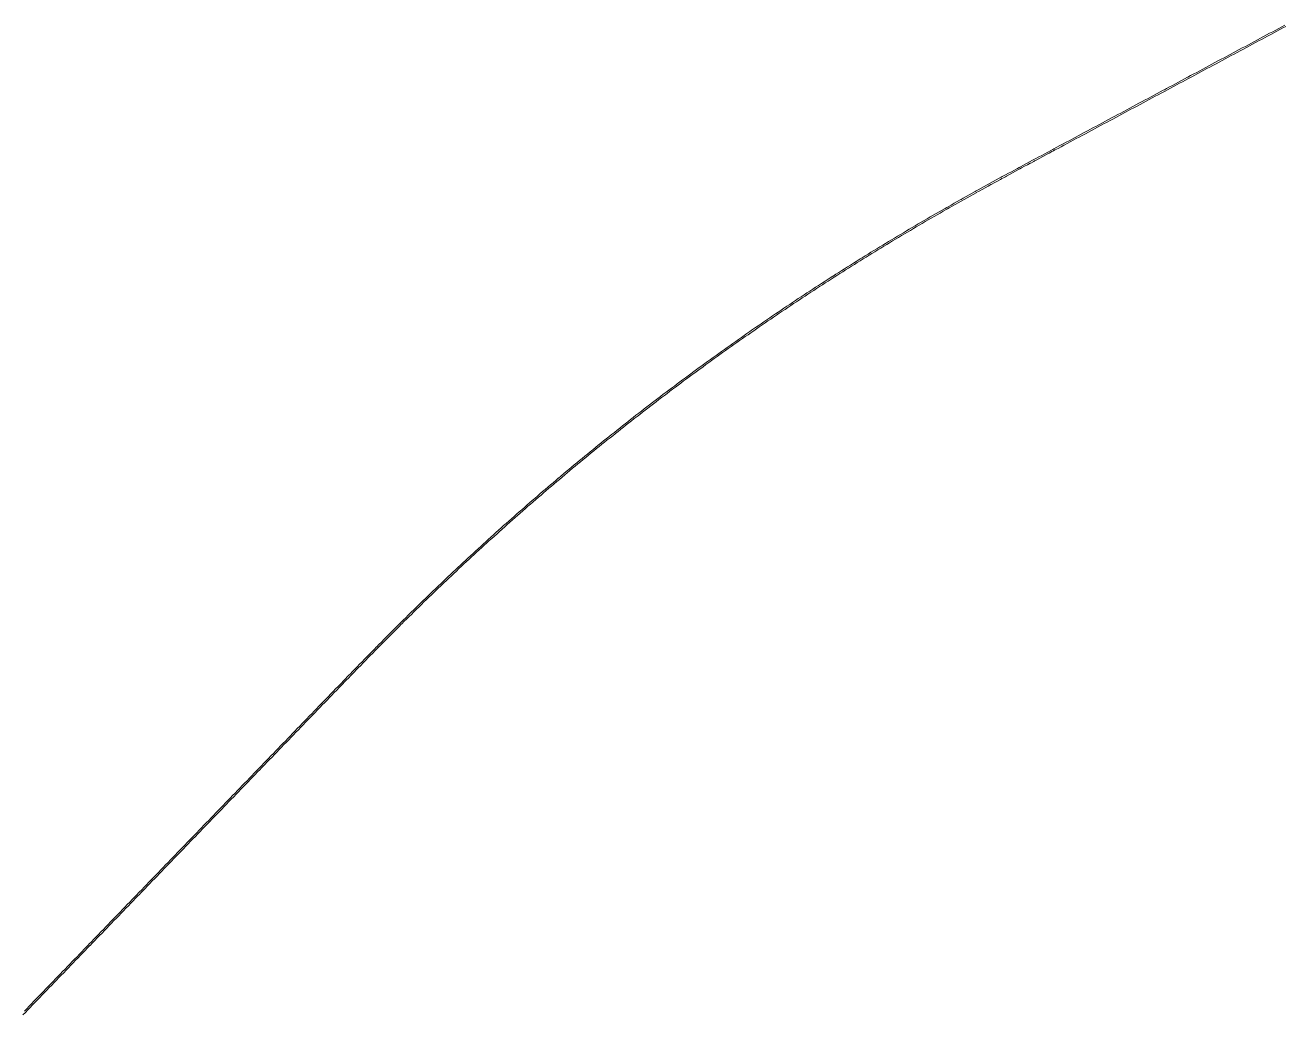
# Model space of a CAD drawing. Header units: metres. Extents: x 142705 to 201127, y 6511363 to 6533832.
# Drawn here: x 190173 to 193824, y 6525762 to 6528634 of the extents above; entities that cross this region are included whole.
import ezdxf

# ---------------------------------------------------------------- set-up
doc = ezdxf.new("R2010")
doc.units = ezdxf.units.M
doc.header["$MEASUREMENT"] = 0

msp = doc.modelspace()

# ---------------------------------------------------------------- linework, layer by layer
at = {"color": 7, "linetype": 'Continuous', "lineweight": 0}
for points in [[(193830.2, 6528630.8, 16.9), (193821.4, 6528626, 16.8), (193812.6, 6528621.3, 16.7), (193803.8, 6528616.6, 16.6), (193795, 6528611.9, 16.5), (193786.2, 6528607.2, 16.4), (193777.3, 6528602.4, 16.3), (193768.5, 6528597.7, 16.3), (193759.7, 6528593, 16.2), (193750.9, 6528588.3, 16.1), (193742.1, 6528583.6, 16), (193733.3, 6528578.8, 16), (193724.4, 6528574.1, 15.9), (193715.6, 6528569.4, 15.8), (193706.8, 6528564.7, 15.8), (193698, 6528559.9, 15.7), (193689.2, 6528555.2, 15.7), (193680.4, 6528550.5, 15.6), (193671.6, 6528545.8, 15.6), (193662.7, 6528541.1, 15.5), (193653.9, 6528536.3, 15.5), (193645.1, 6528531.6, 15.5), (193636.3, 6528526.9, 15.4), (193627.5, 6528522.2, 15.4), (193618.7, 6528517.5, 15.4), (193609.8, 6528512.7, 15.3), (193601, 6528508, 15.3), (193592.2, 6528503.3, 15.3), (193583.4, 6528498.6, 15.3), (193574.6, 6528493.9, 15.3), (193565.8, 6528489.1, 15.3), (193557, 6528484.4, 15.3), (193548.1, 6528479.7, 15.3), (193548.1, 6528479.7, 15.3), (193539.3, 6528475, 15.3), (193530.5, 6528470.2, 15.3), (193521.7, 6528465.5, 15.3), (193512.9, 6528460.8, 15.3), (193504.1, 6528456.1, 15.3), (193495.2, 6528451.4, 15.3), (193486.4, 6528446.6, 15.3), (193479.8, 6528443.1, 15.4), (193477.6, 6528441.9, 15.4), (193468.8, 6528437.2, 15.4), (193460, 6528432.5, 15.4), (193451.2, 6528427.8, 15.4), (193442.4, 6528423, 15.5), (193433.5, 6528418.3, 15.5), (193424.7, 6528413.6, 15.5), (193415.9, 6528408.9, 15.5), (193407.1, 6528404.2, 15.6), (193398.3, 6528399.4, 15.6), (193389.5, 6528394.7, 15.6), (193380.6, 6528390, 15.6), (193371.8, 6528385.3, 15.7), (193363, 6528380.5, 15.7), (193354.2, 6528375.8, 15.7), (193345.4, 6528371.1, 15.7), (193336.6, 6528366.4, 15.8), (193327.8, 6528361.7, 15.8), (193318.9, 6528356.9, 15.8), (193310.1, 6528352.2, 15.8), (193301.3, 6528347.5, 15.9), (193292.5, 6528342.8, 15.9), (193283.7, 6528338.1, 15.9), (193274.9, 6528333.3, 15.9), (193266, 6528328.6, 16), (193257.2, 6528323.9, 16), (193248.4, 6528319.2, 16), (193239.6, 6528314.5, 16), (193230.8, 6528309.7, 16.1), (193222, 6528305, 16.1), (193213.2, 6528300.3, 16.1), (193204.3, 6528295.6, 16.1), (193195.5, 6528290.9, 16.2), (193186.7, 6528286.1, 16.2), (193186, 6528285.8, 16.2), (193177.9, 6528281.4, 16.2), (193169.1, 6528276.7, 16.2), (193160.3, 6528272, 16.3), (193156.4, 6528269.9, 16.3), (193151.4, 6528267.2, 16.3), (193143.6, 6528263, 16.3), (193142.6, 6528262.5, 16.3), (193133.8, 6528257.8, 16.3), (193125, 6528253.1, 16.3), (193116.2, 6528248.3, 16.4), (193107.4, 6528243.6, 16.4), (193101.2, 6528240.3, 16.4), (193098.6, 6528238.9, 16.4), (193089.8, 6528234.1, 16.4), (193088.1, 6528233.3, 16.4), (193081, 6528229.4, 16.4), (193072.2, 6528224.6, 16.4), (193063.4, 6528219.9, 16.4), (193058.8, 6528217.5, 16.4), (193054.6, 6528215.1, 16.3), (193045.8, 6528210.4, 16.3), (193037, 6528205.6, 16.3), (193028.2, 6528200.9, 16.3), (193019.4, 6528196.1, 16.3), (193016.5, 6528194.5, 16.3), (193010.6, 6528191.3, 16.2), (193006.3, 6528189, 16.2), (193001.8, 6528186.5, 16.2), (192993.1, 6528181.7, 16.2), (192984.3, 6528176.9, 16.2), (192975.5, 6528172.1, 16.1), (192974.3, 6528171.5, 16.1), (192966.7, 6528167.3, 16.1), (192958, 6528162.5, 16.1), (192949.2, 6528157.7, 16), (192940.5, 6528152.8, 16), (192932.1, 6528148.2, 16), (192931.7, 6528148, 16), (192923, 6528143.1, 15.9), (192914.2, 6528138.3, 15.9), (192905.5, 6528133.4, 15.9), (192896.8, 6528128.5, 15.9), (192890.1, 6528124.8, 15.8), (192888.1, 6528123.6, 15.8), (192879.3, 6528118.7, 15.8), (192870.6, 6528113.8, 15.8), (192861.9, 6528108.9, 15.7), (192853.2, 6528104, 15.7), (192848.2, 6528101.1, 15.7), (192844.5, 6528099, 15.7), (192835.8, 6528094.1, 15.6), (192827.2, 6528089.1, 15.6), (192818.5, 6528084.1, 15.6), (192809.8, 6528079.1, 15.6), (192801.2, 6528074.1, 15.5), (192792.5, 6528069.1, 15.5), (192783.9, 6528064.1, 15.5), (192775.2, 6528059.1, 15.4), (192766.6, 6528054, 15.4), (192758, 6528048.9, 15.4), (192749.4, 6528043.9, 15.3), (192740.7, 6528038.8, 15.3), (192732.1, 6528033.7, 15.3), (192723.5, 6528028.6, 15.3), (192715, 6528023.5, 15.2), (192706.4, 6528018.3, 15.2), (192697.8, 6528013.2, 15.2), (192689.2, 6528008, 15.1), (192680.7, 6528002.9, 15.1), (192672.1, 6527997.7, 15.1), (192663.5, 6527992.5, 15), (192655, 6527987.3, 15), (192646.5, 6527982.1, 15), (192637.9, 6527976.9, 15), (192629.4, 6527971.7, 14.9), (192620.9, 6527966.4, 14.9), (192612.4, 6527961.2, 14.9), (192603.9, 6527955.9, 14.8), (192598, 6527952.2, 14.8), (192595.4, 6527950.6, 14.8), (192586.9, 6527945.3, 14.8), (192578.4, 6527940, 14.8), (192570, 6527934.7, 14.7), (192561.5, 6527929.4, 14.7), (192553, 6527924.1, 14.7), (192544.6, 6527918.7, 14.7), (192536.1, 6527913.4, 14.7), (192527.7, 6527908, 14.7), (192519.3, 6527902.6, 14.7), (192519.3, 6527902.6, 14.7), (192510.8, 6527897.2, 14.7), (192502.4, 6527891.8, 14.7), (192494, 6527886.4, 14.7), (192485.6, 6527881, 14.7), (192477.2, 6527875.6, 14.7), (192468.8, 6527870.1, 14.7), (192460.5, 6527864.7, 14.8), (192452.1, 6527859.2, 14.8), (192443.7, 6527853.7, 14.8), (192435.4, 6527848.2, 14.8), (192427, 6527842.7, 14.9), (192418.7, 6527837.2, 14.9), (192410.3, 6527831.7, 14.9), (192402, 6527826.1, 15), (192393.7, 6527820.6, 15), (192385.4, 6527815, 15.1), (192377.1, 6527809.5, 15.1), (192368.8, 6527803.9, 15.2), (192360.5, 6527798.3, 15.3), (192352.2, 6527792.7, 15.3), (192343.9, 6527787.1, 15.4), (192335.6, 6527781.5, 15.5), (192327.4, 6527775.8, 15.5), (192319.1, 6527770.2, 15.6), (192310.9, 6527764.5, 15.7), (192302.6, 6527758.9, 15.8), (192294.4, 6527753.2, 15.9), (192286.2, 6527747.5, 15.9), (192278, 6527741.8, 16), (192269.8, 6527736.1, 16.1), (192261.6, 6527730.4, 16.2), (192253.4, 6527724.6, 16.3), (192245.2, 6527718.9, 16.4), (192237, 6527713.1, 16.5), (192228.8, 6527707.4, 16.7), (192220.7, 6527701.6, 16.8), (192212.5, 6527695.8, 16.9), (192204.4, 6527690, 17), (192196.2, 6527684.2, 17.1), (192188.1, 6527678.4, 17.3), (192180, 6527672.5, 17.4), (192171.9, 6527666.7, 17.5), (192163.8, 6527660.8, 17.7), (192155.7, 6527655, 17.8), (192147.6, 6527649.1, 17.9), (192139.5, 6527643.2, 18.1), (192135.5, 6527640.3, 18.2), (192131.4, 6527637.3, 18.2), (192123.3, 6527631.4, 18.4), (192115.3, 6527625.5, 18.5), (192107.2, 6527619.6, 18.7), (192099.2, 6527613.6, 18.8), (192091.1, 6527607.7, 19), (192083.1, 6527601.7, 19.1), (192075.1, 6527595.8, 19.3), (192067.1, 6527589.8, 19.4), (192059.1, 6527583.8, 19.6), (192051.1, 6527577.8, 19.7), (192043.1, 6527571.8, 19.9), (192035.1, 6527565.7, 20), (192027.1, 6527559.7, 20.2), (192019.2, 6527553.7, 20.3), (192011.2, 6527547.6, 20.5), (192003.2, 6527541.5, 20.6), (191995.3, 6527535.5, 20.8), (191987.4, 6527529.4, 20.9), (191979.4, 6527523.3, 21.1), (191971.5, 6527517.2, 21.2), (191963.6, 6527511, 21.4), (191955.7, 6527504.9, 21.5), (191947.8, 6527498.8, 21.7), (191939.9, 6527492.6, 21.8), (191932.1, 6527486.5, 22), (191924.2, 6527480.3, 22.1), (191916.3, 6527474.1, 22.3), (191908.5, 6527467.9, 22.4), (191900.6, 6527461.7, 22.6), (191892.8, 6527455.5, 22.7), (191885, 6527449.3, 22.9), (191877.2, 6527443, 23), (191869.4, 6527436.8, 23.2), (191861.6, 6527430.5, 23.3), (191853.8, 6527424.3, 23.5), (191846, 6527418, 23.6), (191838.2, 6527411.7, 23.8), (191830.4, 6527405.4, 23.9), (191822.7, 6527399.1, 24.1), (191814.9, 6527392.8, 24.2), (191807.2, 6527386.4, 24.4), (191799.4, 6527380.1, 24.5), (191791.7, 6527373.8, 24.7), (191784, 6527367.4, 24.8), (191776.3, 6527361, 25), (191768.6, 6527354.6, 25.1), (191760.9, 6527348.3, 25.3), (191753.2, 6527341.9, 25.4), (191745.5, 6527335.4, 25.6), (191737.9, 6527329, 25.7), (191730.2, 6527322.6, 25.9), (191722.6, 6527316.2, 26), (191722.5, 6527316.1, 26), (191714.9, 6527309.7, 26.2), (191707.3, 6527303.2, 26.3), (191699.7, 6527296.8, 26.5), (191692.1, 6527290.3, 26.6), (191684.5, 6527283.8, 26.7), (191676.9, 6527277.3, 26.9), (191669.3, 6527270.8, 27), (191661.7, 6527264.3, 27.1), (191654.1, 6527257.7, 27.3), (191646.6, 6527251.2, 27.4), (191639, 6527244.6, 27.5), (191631.5, 6527238.1, 27.6), (191623.9, 6527231.5, 27.7), (191616.4, 6527224.9, 27.8), (191608.9, 6527218.3, 27.9), (191601.4, 6527211.7, 28), (191593.9, 6527205.1, 28.1), (191586.4, 6527198.5, 28.2), (191578.9, 6527191.8, 28.3), (191571.4, 6527185.2, 28.4), (191563.9, 6527178.5, 28.5), (191556.5, 6527171.9, 28.6), (191549, 6527165.2, 28.6), (191541.6, 6527158.5, 28.7), (191534.2, 6527151.8, 28.8), (191526.8, 6527145.1, 28.8), (191519.3, 6527138.4, 28.9), (191511.9, 6527131.7, 29), (191504.5, 6527125, 29), (191497.2, 6527118.2, 29.1), (191489.8, 6527111.5, 29.1), (191482.4, 6527104.7, 29.2), (191475.1, 6527097.9, 29.2), (191467.7, 6527091.2, 29.3), (191460.4, 6527084.4, 29.3), (191453, 6527077.6, 29.3), (191445.7, 6527070.8, 29.4), (191438.4, 6527063.9, 29.4), (191431.1, 6527057.1, 29.4), (191423.8, 6527050.3, 29.5), (191416.5, 6527043.4, 29.5), (191409.2, 6527036.6, 29.5), (191402, 6527029.7, 29.5), (191394.7, 6527022.8, 29.5), (191387.5, 6527015.9, 29.5), (191380.2, 6527009, 29.5), (191376.6, 6527005.5, 29.5), (191373, 6527002.1, 29.5), (191365.8, 6526995.2, 29.5), (191358.6, 6526988.3, 29.5), (191351.4, 6526981.3, 29.5), (191344.2, 6526974.4, 29.5), (191337, 6526967.4, 29.5), (191329.8, 6526960.5, 29.5), (191322.6, 6526953.5, 29.4), (191315.5, 6526946.5, 29.4), (191308.3, 6526939.5, 29.4), (191301.2, 6526932.5, 29.3), (191298.1, 6526929.5, 29.3), (191294.1, 6526925.5, 29.3), (191286.9, 6526918.5, 29.3), (191279.8, 6526911.4, 29.2), (191272.7, 6526904.4, 29.2), (191265.6, 6526897.3, 29.1), (191263.9, 6526895.6, 29.1), (191259, 6526890.7, 29.1), (191258.6, 6526890.3, 29.1), (191251.5, 6526883.2, 29), (191244.4, 6526876.2, 29), (191237.3, 6526869.1, 28.9), (191230.3, 6526862, 28.9), (191229.9, 6526861.6, 28.9), (191223.2, 6526854.9, 28.8), (191216.2, 6526847.8, 28.8), (191209.2, 6526840.7, 28.7), (191202.1, 6526833.6, 28.7), (191196, 6526827.4, 28.6), (191195.1, 6526826.4, 28.6), (191188.1, 6526819.3, 28.6), (191181.1, 6526812.2, 28.5), (191174.1, 6526805, 28.5), (191167.1, 6526797.9, 28.4), (191162.3, 6526793, 28.4), (191160.1, 6526790.8, 28.3), (191153.1, 6526783.6, 28.3), (191146.1, 6526776.4, 28.2), (191139.2, 6526769.3, 28.2), (191132.2, 6526762.1, 28.1), (191128.7, 6526758.6, 28.1), (191125.2, 6526755, 28.1), (191118.2, 6526747.8, 28), (191116.3, 6526745.8, 28), (191111.3, 6526740.6, 28), (191104.3, 6526733.4, 27.9), (191097.3, 6526726.3, 27.9), (191095.2, 6526724, 27.9), (191090.4, 6526719.1, 27.8), (191083.4, 6526711.9, 27.8), (191076.5, 6526704.7, 27.8), (191069.5, 6526697.5, 27.7), (191062.6, 6526690.3, 27.7), (191061.7, 6526689.5, 27.7), (191055.6, 6526683.1, 27.7), (191048.7, 6526675.9, 27.7), (191041.7, 6526668.7, 27.6), (191034.8, 6526661.6, 27.6), (191028.3, 6526654.8, 27.6), (191027.8, 6526654.4, 27.6), (191020.9, 6526647.2, 27.6), (191013.9, 6526640, 27.6), (191007, 6526632.8, 27.6), (191002.1, 6526627.7, 27.6), (191000, 6526625.6, 27.6), (190993.1, 6526618.4, 27.6), (190986.2, 6526611.2, 27.6), (190979.2, 6526604, 27.6), (190972.3, 6526596.8, 27.6), (190965.3, 6526589.6, 27.6), (190958.4, 6526582.4, 27.6), (190951.4, 6526575.2, 27.7), (190944.5, 6526568, 27.7), (190937.5, 6526560.8, 27.7), (190930.6, 6526553.7, 27.7), (190923.6, 6526546.5, 27.8), (190916.7, 6526539.3, 27.8), (190909.7, 6526532.1, 27.9), (190902.8, 6526524.9, 27.9), (190895.8, 6526517.7, 28), (190888.9, 6526510.5, 28), (190881.9, 6526503.3, 28.1), (190875, 6526496.1, 28.1), (190868.1, 6526488.9, 28.2), (190861.1, 6526481.7, 28.2), (190857.8, 6526478.3, 28.3), (190854.2, 6526474.5, 28.3), (190847.2, 6526467.3, 28.4), (190840.3, 6526460.1, 28.4), (190833.3, 6526453, 28.5), (190826.4, 6526445.8, 28.6), (190819.4, 6526438.6, 28.6), (190812.5, 6526431.4, 28.7), (190805.5, 6526424.2, 28.8), (190798.6, 6526417, 28.8), (190791.6, 6526409.8, 28.9), (190784.7, 6526402.6, 29), (190777.7, 6526395.4, 29), (190770.8, 6526388.2, 29.1), (190763.9, 6526381, 29.2), (190756.9, 6526373.8, 29.2), (190750, 6526366.6, 29.3), (190743, 6526359.4, 29.4), (190736.1, 6526352.2, 29.4), (190729.1, 6526345.1, 29.5), (190722.2, 6526337.9, 29.6), (190715.2, 6526330.7, 29.6), (190708.3, 6526323.5, 29.7), (190701.3, 6526316.3, 29.8), (190694.4, 6526309.1, 29.8), (190687.4, 6526301.9, 29.9), (190680.5, 6526294.7, 30), (190673.5, 6526287.5, 30.1), (190666.6, 6526280.3, 30.1), (190659.6, 6526273.1, 30.2), (190652.7, 6526265.9, 30.3), (190645.8, 6526258.7, 30.3), (190638.8, 6526251.5, 30.4), (190631.9, 6526244.4, 30.5), (190624.9, 6526237.2, 30.5), (190618, 6526230, 30.6), (190611, 6526222.8, 30.7), (190604.1, 6526215.6, 30.7), (190597.1, 6526208.4, 30.8), (190590.2, 6526201.2, 30.9), (190583.2, 6526194, 30.9), (190576.3, 6526186.8, 31), (190569.3, 6526179.6, 31.1), (190562.4, 6526172.4, 31.1), (190555.4, 6526165.2, 31.2), (190548.5, 6526158, 31.3), (190541.6, 6526150.8, 31.3), (190534.6, 6526143.6, 31.4), (190527.7, 6526136.5, 31.5), (190520.7, 6526129.3, 31.5), (190513.8, 6526122.1, 31.6), (190506.8, 6526114.9, 31.7), (190505, 6526113, 31.7), (190499.9, 6526107.7, 31.7), (190492.9, 6526100.5, 31.8), (190486, 6526093.3, 31.8), (190479, 6526086.1, 31.9), (190472.1, 6526078.9, 32), (190465.1, 6526071.7, 32), (190458.2, 6526064.5, 32.1), (190451.2, 6526057.3, 32.1), (190444.3, 6526050.1, 32.1), (190437.3, 6526042.9, 32.2), (190430.4, 6526035.8, 32.2), (190423.5, 6526028.6, 32.2), (190416.5, 6526021.4, 32.3), (190409.6, 6526014.2, 32.3), (190402.6, 6526007, 32.3), (190395.7, 6525999.8, 32.3), (190388.7, 6525992.6, 32.3), (190381.8, 6525985.4, 32.4), (190374.8, 6525978.2, 32.4), (190367.9, 6525971, 32.4), (190360.9, 6525963.8, 32.4), (190360.7, 6525963.6, 32.4), (190354, 6525956.6, 32.4), (190347, 6525949.4, 32.4), (190340.1, 6525942.2, 32.4), (190333.1, 6525935.1, 32.3), (190326.2, 6525927.9, 32.3), (190319.2, 6525920.7, 32.3), (190312.3, 6525913.5, 32.3), (190305.4, 6525906.3, 32.3), (190298.4, 6525899.1, 32.2), (190291.5, 6525891.9, 32.2), (190284.5, 6525884.7, 32.2), (190277.6, 6525877.5, 32.1), (190270.6, 6525870.3, 32.1), (190263.7, 6525863.1, 32.1), (190256.7, 6525855.9, 32), (190249.8, 6525848.7, 32), (190242.8, 6525841.5, 31.9), (190235.9, 6525834.3, 31.9), (190228.9, 6525827.2, 31.8), (190222, 6525820, 31.7), (190215, 6525812.8, 31.7), (190208.1, 6525805.6, 31.6), (190201.3, 6525798.6, 31.5), (190201.2, 6525798.4, 31.5), (190194.2, 6525791.2, 31.4), (190187.3, 6525784, 31.4), (190180.3, 6525776.8, 31.3), (190173.4, 6525769.6, 31.2), (190166.4, 6525762.4, 31.2)], [(193827.2, 6528634.2, 16.9), (193818.4, 6528629.5, 16.8), (193809.5, 6528624.8, 16.7), (193800.7, 6528620.1, 16.6), (193791.9, 6528615.3, 16.5), (193783.1, 6528610.6, 16.4), (193774.3, 6528605.9, 16.3), (193765.5, 6528601.2, 16.3), (193756.6, 6528596.5, 16.2), (193747.8, 6528591.7, 16.1), (193739, 6528587, 16), (193730.2, 6528582.3, 16), (193721.4, 6528577.6, 15.9), (193712.6, 6528572.8, 15.8), (193703.7, 6528568.1, 15.8), (193694.9, 6528563.4, 15.7), (193686.1, 6528558.7, 15.7), (193677.3, 6528554, 15.6), (193668.5, 6528549.2, 15.6), (193659.7, 6528544.5, 15.5), (193650.9, 6528539.8, 15.5), (193642, 6528535.1, 15.5), (193633.2, 6528530.4, 15.4), (193624.4, 6528525.6, 15.4), (193615.6, 6528520.9, 15.4), (193606.8, 6528516.2, 15.3), (193598, 6528511.5, 15.3), (193589.1, 6528506.8, 15.3), (193580.3, 6528502, 15.3), (193571.5, 6528497.3, 15.3), (193562.7, 6528492.6, 15.3), (193553.9, 6528487.9, 15.3), (193545.9, 6528483.6, 15.3), (193545.1, 6528483.2, 15.3), (193536.3, 6528478.4, 15.3), (193527.4, 6528473.7, 15.3), (193518.6, 6528469, 15.3), (193509.8, 6528464.3, 15.3), (193501, 6528459.5, 15.3), (193492.2, 6528454.8, 15.3), (193483.4, 6528450.1, 15.3), (193477.6, 6528447, 15.4), (193474.5, 6528445.4, 15.4), (193465.7, 6528440.7, 15.4), (193456.9, 6528435.9, 15.4), (193448.1, 6528431.2, 15.4), (193439.3, 6528426.5, 15.5), (193430.5, 6528421.8, 15.5), (193421.7, 6528417.1, 15.5), (193412.8, 6528412.3, 15.5), (193404, 6528407.6, 15.6), (193395.2, 6528402.9, 15.6), (193386.4, 6528398.2, 15.6), (193377.6, 6528393.5, 15.6), (193368.8, 6528388.7, 15.7), (193359.9, 6528384, 15.7), (193351.1, 6528379.3, 15.7), (193342.3, 6528374.6, 15.7), (193333.5, 6528369.8, 15.8), (193324.7, 6528365.1, 15.8), (193315.9, 6528360.4, 15.8), (193307.1, 6528355.7, 15.8), (193298.2, 6528351, 15.9), (193289.4, 6528346.2, 15.9), (193280.6, 6528341.5, 15.9), (193271.8, 6528336.8, 15.9), (193263, 6528332.1, 16), (193254.2, 6528327.4, 16), (193245.3, 6528322.6, 16), (193236.5, 6528317.9, 16), (193227.7, 6528313.2, 16.1), (193218.9, 6528308.5, 16.1), (193210.1, 6528303.8, 16.1), (193201.3, 6528299, 16.1), (193192.5, 6528294.3, 16.2), (193183.9, 6528289.7, 16.2), (193183.6, 6528289.6, 16.2), (193174.8, 6528284.9, 16.2), (193166, 6528280.1, 16.2), (193157.2, 6528275.4, 16.3), (193154.3, 6528273.9, 16.3), (193148.4, 6528270.7, 16.3), (193141.5, 6528267, 16.3), (193139.6, 6528266, 16.3), (193130.7, 6528261.3, 16.3), (193121.9, 6528256.5, 16.3), (193113.1, 6528251.8, 16.4), (193104.3, 6528247.1, 16.4), (193099.1, 6528244.2, 16.4), (193095.5, 6528242.3, 16.4), (193086.7, 6528237.6, 16.4), (193086, 6528237.2, 16.4), (193077.9, 6528232.9, 16.4), (193069.1, 6528228.1, 16.4), (193060.3, 6528223.4, 16.4), (193056.7, 6528221.4, 16.4), (193051.5, 6528218.6, 16.3), (193042.7, 6528213.8, 16.3), (193033.9, 6528209.1, 16.3), (193025.1, 6528204.3, 16.3), (193016.3, 6528199.5, 16.3), (193014.4, 6528198.5, 16.3), (193007.5, 6528194.8, 16.2), (193004.2, 6528193, 16.2), (192998.8, 6528190, 16.2), (192990, 6528185.2, 16.2), (192981.2, 6528180.4, 16.2), (192972.4, 6528175.6, 16.1), (192972.2, 6528175.4, 16.1), (192963.7, 6528170.8, 16.1), (192954.9, 6528166, 16.1), (192946.2, 6528161.1, 16), (192937.4, 6528156.3, 16), (192930, 6528152.2, 16), (192928.7, 6528151.4, 16), (192919.9, 6528146.6, 15.9), (192911.2, 6528141.7, 15.9), (192902.4, 6528136.9, 15.9), (192893.7, 6528132, 15.9), (192888, 6528128.8, 15.8), (192885, 6528127.1, 15.8), (192876.3, 6528122.2, 15.8), (192867.6, 6528117.3, 15.8), (192858.9, 6528112.3, 15.7), (192850.2, 6528107.4, 15.7), (192846.1, 6528105.1, 15.7), (192841.5, 6528102.5, 15.7), (192832.8, 6528097.5, 15.6), (192824.1, 6528092.5, 15.6), (192815.4, 6528087.6, 15.6), (192806.8, 6528082.6, 15.6), (192798.1, 6528077.6, 15.5), (192789.5, 6528072.5, 15.5), (192780.8, 6528067.5, 15.5), (192772.2, 6528062.5, 15.4), (192763.6, 6528057.4, 15.4), (192754.9, 6528052.4, 15.4), (192746.3, 6528047.3, 15.3), (192737.7, 6528042.2, 15.3), (192729.1, 6528037.1, 15.3), (192720.5, 6528032, 15.3), (192711.9, 6528026.9, 15.2), (192703.3, 6528021.8, 15.2), (192694.7, 6528016.6, 15.2), (192686.2, 6528011.5, 15.1), (192677.6, 6528006.3, 15.1), (192669.1, 6528001.1, 15.1), (192660.5, 6527995.9, 15), (192652, 6527990.7, 15), (192643.4, 6527985.5, 15), (192634.9, 6527980.3, 15), (192626.4, 6527975.1, 14.9), (192617.9, 6527969.8, 14.9), (192609.4, 6527964.6, 14.9), (192600.9, 6527959.3, 14.8), (192595.3, 6527955.9, 14.8), (192592.4, 6527954, 14.8), (192583.9, 6527948.7, 14.8), (192575.4, 6527943.4, 14.8), (192566.9, 6527938.1, 14.7), (192558.5, 6527932.8, 14.7), (192550, 6527927.5, 14.7), (192541.5, 6527922.1, 14.7), (192533.1, 6527916.8, 14.7), (192524.7, 6527911.4, 14.7), (192516.7, 6527906.3, 14.7), (192516.2, 6527906, 14.7), (192507.8, 6527900.6, 14.7), (192499.4, 6527895.2, 14.7), (192491, 6527889.8, 14.7), (192482.6, 6527884.4, 14.7), (192474.2, 6527879, 14.7), (192465.8, 6527873.5, 14.7), (192457.4, 6527868.1, 14.8), (192449.1, 6527862.6, 14.8), (192440.7, 6527857.1, 14.8), (192432.3, 6527851.6, 14.8), (192424, 6527846.1, 14.9), (192415.6, 6527840.6, 14.9), (192407.3, 6527835.1, 14.9), (192399, 6527829.5, 15), (192390.7, 6527824, 15), (192382.3, 6527818.4, 15.1), (192374, 6527812.9, 15.1), (192365.7, 6527807.3, 15.2), (192357.5, 6527801.7, 15.3), (192349.2, 6527796.1, 15.3), (192340.9, 6527790.5, 15.4), (192332.6, 6527784.9, 15.5), (192324.4, 6527779.2, 15.5), (192316.1, 6527773.6, 15.6), (192307.9, 6527767.9, 15.7), (192299.6, 6527762.2, 15.8), (192291.4, 6527756.6, 15.9), (192283.2, 6527750.9, 15.9), (192275, 6527745.2, 16), (192266.7, 6527739.5, 16.1), (192258.5, 6527733.7, 16.2), (192250.4, 6527728, 16.3), (192242.2, 6527722.3, 16.4), (192234, 6527716.5, 16.5), (192225.8, 6527710.7, 16.7), (192217.7, 6527705, 16.8), (192209.5, 6527699.2, 16.9), (192201.4, 6527693.4, 17), (192193.2, 6527687.6, 17.1), (192185.1, 6527681.7, 17.3), (192177, 6527675.9, 17.4), (192168.8, 6527670.1, 17.5), (192160.7, 6527664.2, 17.7), (192152.6, 6527658.4, 17.8), (192144.5, 6527652.5, 17.9), (192136.5, 6527646.6, 18.1), (192133.1, 6527644.2, 18.2), (192128.4, 6527640.7, 18.2), (192120.3, 6527634.8, 18.4), (192112.3, 6527628.9, 18.5), (192104.2, 6527622.9, 18.7), (192096.2, 6527617, 18.8), (192088.1, 6527611.1, 19), (192080.1, 6527605.1, 19.1), (192072.1, 6527599.1, 19.3), (192064.1, 6527593.1, 19.4), (192056.1, 6527587.1, 19.6), (192048.1, 6527581.1, 19.7), (192040.1, 6527575.1, 19.9), (192032.1, 6527569.1, 20), (192024.1, 6527563.1, 20.2), (192016.1, 6527557, 20.3), (192008.2, 6527551, 20.5), (192000.2, 6527544.9, 20.6), (191992.3, 6527538.8, 20.8), (191984.4, 6527532.7, 20.9), (191976.4, 6527526.6, 21.1), (191968.5, 6527520.5, 21.2), (191960.6, 6527514.4, 21.4), (191952.7, 6527508.3, 21.5), (191944.8, 6527502.1, 21.7), (191936.9, 6527496, 21.8), (191929.1, 6527489.8, 22), (191921.2, 6527483.6, 22.1), (191913.3, 6527477.5, 22.3), (191905.5, 6527471.3, 22.4), (191897.6, 6527465.1, 22.6), (191889.8, 6527458.8, 22.7), (191882, 6527452.6, 22.9), (191874.2, 6527446.4, 23), (191866.4, 6527440.1, 23.2), (191858.6, 6527433.9, 23.3), (191850.8, 6527427.6, 23.5), (191843, 6527421.3, 23.6), (191835.2, 6527415.1, 23.8), (191827.4, 6527408.8, 23.9), (191819.7, 6527402.4, 24.1), (191811.9, 6527396.1, 24.2), (191804.2, 6527389.8, 24.4), (191796.4, 6527383.5, 24.5), (191788.7, 6527377.1, 24.7), (191781, 6527370.8, 24.8), (191773.3, 6527364.4, 25), (191765.6, 6527358, 25.1), (191757.9, 6527351.6, 25.3), (191750.2, 6527345.2, 25.4), (191742.5, 6527338.8, 25.6), (191734.9, 6527332.4, 25.7), (191727.2, 6527325.9, 25.9), (191719.6, 6527319.5, 26), (191719.3, 6527319.3, 26), (191711.9, 6527313.1, 26.2), (191704.3, 6527306.6, 26.3), (191696.7, 6527300.1, 26.5), (191689.1, 6527293.6, 26.6), (191681.5, 6527287.1, 26.7), (191673.9, 6527280.6, 26.9), (191666.3, 6527274.1, 27), (191658.7, 6527267.6, 27.1), (191651.1, 6527261.1, 27.3), (191643.6, 6527254.5, 27.4), (191636, 6527248, 27.5), (191628.5, 6527241.4, 27.6), (191620.9, 6527234.8, 27.7), (191613.4, 6527228.3, 27.8), (191605.9, 6527221.7, 27.9), (191598.4, 6527215.1, 28), (191590.9, 6527208.5, 28.1), (191583.4, 6527201.8, 28.2), (191575.9, 6527195.2, 28.3), (191568.4, 6527188.6, 28.4), (191560.9, 6527181.9, 28.5), (191553.5, 6527175.2, 28.6), (191546, 6527168.6, 28.6), (191538.6, 6527161.9, 28.7), (191531.2, 6527155.2, 28.8), (191523.8, 6527148.5, 28.8), (191516.3, 6527141.8, 28.9), (191508.9, 6527135.1, 29), (191501.5, 6527128.3, 29), (191494.2, 6527121.6, 29.1), (191486.8, 6527114.8, 29.1), (191479.4, 6527108.1, 29.2), (191472.1, 6527101.3, 29.2), (191464.7, 6527094.5, 29.3), (191457.4, 6527087.7, 29.3), (191450, 6527080.9, 29.3), (191442.7, 6527074.1, 29.4), (191435.4, 6527067.3, 29.4), (191428.1, 6527060.5, 29.4), (191420.8, 6527053.6, 29.5), (191413.5, 6527046.8, 29.5), (191406.2, 6527039.9, 29.5), (191399, 6527033, 29.5), (191391.7, 6527026.2, 29.5), (191384.5, 6527019.3, 29.5), (191377.2, 6527012.4, 29.5), (191373.6, 6527008.9, 29.5), (191370, 6527005.5, 29.5), (191362.8, 6526998.5, 29.5), (191355.6, 6526991.6, 29.5), (191348.4, 6526984.7, 29.5), (191341.2, 6526977.7, 29.5), (191334, 6526970.8, 29.5), (191326.8, 6526963.8, 29.5), (191319.6, 6526956.8, 29.4), (191312.5, 6526949.9, 29.4), (191305.3, 6526942.9, 29.4), (191298.2, 6526935.9, 29.3), (191294.9, 6526932.6, 29.3), (191291.1, 6526928.8, 29.3), (191283.9, 6526921.8, 29.3), (191276.8, 6526914.8, 29.2), (191269.7, 6526907.8, 29.2), (191262.6, 6526900.7, 29.1), (191260.7, 6526898.7, 29.1), (191256.1, 6526894.2, 29.1), (191255.6, 6526893.7, 29.1), (191248.5, 6526886.6, 29), (191241.4, 6526879.5, 29), (191234.3, 6526872.4, 28.9), (191227.3, 6526865.3, 28.9), (191226.7, 6526864.7, 28.9), (191220.2, 6526858.2, 28.8), (191213.2, 6526851.1, 28.8), (191206.2, 6526844, 28.7), (191199.1, 6526836.9, 28.7), (191192.8, 6526830.5, 28.6), (191192.1, 6526829.8, 28.6), (191185.1, 6526822.7, 28.6), (191178.1, 6526815.5, 28.5), (191171.1, 6526808.4, 28.5), (191164.1, 6526801.3, 28.4), (191159.1, 6526796.2, 28.4), (191157.1, 6526794.1, 28.3), (191150.1, 6526787, 28.3), (191143.1, 6526779.8, 28.2), (191136.1, 6526772.6, 28.2), (191129.2, 6526765.5, 28.1), (191125.5, 6526761.7, 28.1), (191122.2, 6526758.3, 28.1), (191115.2, 6526751.1, 28), (191113.1, 6526748.9, 28), (191108.3, 6526744, 28), (191101.3, 6526736.8, 27.9), (191094.3, 6526729.6, 27.9), (191092, 6526727.2, 27.9), (191087.4, 6526722.4, 27.8), (191080.4, 6526715.2, 27.8), (191073.5, 6526708.1, 27.8), (191066.5, 6526700.9, 27.7), (191059.6, 6526693.7, 27.7), (191058.5, 6526692.6, 27.7), (191052.6, 6526686.5, 27.7), (191045.7, 6526679.3, 27.7), (191038.7, 6526672.1, 27.6), (191031.8, 6526664.9, 27.6), (191025.1, 6526658, 27.6), (191024.8, 6526657.7, 27.6), (191017.9, 6526650.5, 27.6), (191010.9, 6526643.3, 27.6), (191004, 6526636.1, 27.6), (190998.9, 6526630.9, 27.6), (190997, 6526628.9, 27.6), (190990.1, 6526621.8, 27.6), (190983.1, 6526614.6, 27.6), (190976.2, 6526607.4, 27.6), (190969.3, 6526600.2, 27.6), (190962.3, 6526593, 27.6), (190955.4, 6526585.8, 27.6), (190948.4, 6526578.6, 27.7), (190941.5, 6526571.4, 27.7), (190934.5, 6526564.2, 27.7), (190927.6, 6526557, 27.7), (190920.6, 6526549.8, 27.8), (190913.7, 6526542.6, 27.8), (190906.7, 6526535.4, 27.9), (190899.8, 6526528.2, 27.9), (190892.8, 6526521.1, 28), (190885.9, 6526513.9, 28), (190878.9, 6526506.7, 28.1), (190872, 6526499.5, 28.1), (190865, 6526492.3, 28.2), (190858.1, 6526485.1, 28.2), (190854.6, 6526481.5, 28.3), (190851.2, 6526477.9, 28.3), (190844.2, 6526470.7, 28.4), (190837.3, 6526463.5, 28.4), (190830.3, 6526456.3, 28.5), (190823.4, 6526449.1, 28.6), (190816.4, 6526441.9, 28.6), (190809.5, 6526434.7, 28.7), (190802.5, 6526427.5, 28.8), (190795.6, 6526420.4, 28.8), (190788.6, 6526413.2, 28.9), (190781.7, 6526406, 29), (190774.7, 6526398.8, 29), (190767.8, 6526391.6, 29.1), (190760.8, 6526384.4, 29.2), (190753.9, 6526377.2, 29.2), (190746.9, 6526370, 29.3), (190740, 6526362.8, 29.4), (190733.1, 6526355.6, 29.4), (190726.1, 6526348.4, 29.5), (190719.2, 6526341.2, 29.6), (190712.2, 6526334, 29.6), (190705.3, 6526326.8, 29.7), (190698.3, 6526319.6, 29.8), (190691.4, 6526312.5, 29.8), (190684.4, 6526305.3, 29.9), (190677.5, 6526298.1, 30), (190670.5, 6526290.9, 30), (190663.6, 6526283.7, 30.1), (190656.6, 6526276.5, 30.2), (190649.7, 6526269.3, 30.2), (190642.7, 6526262.1, 30.3), (190635.8, 6526254.9, 30.4), (190628.9, 6526247.7, 30.5), (190621.9, 6526240.5, 30.5), (190615, 6526233.3, 30.6), (190608, 6526226.1, 30.7), (190601.1, 6526218.9, 30.7), (190594.1, 6526211.8, 30.8), (190587.2, 6526204.6, 30.9), (190580.2, 6526197.4, 30.9), (190573.3, 6526190.2, 31), (190566.3, 6526183, 31.1), (190559.4, 6526175.8, 31.1), (190552.4, 6526168.6, 31.2), (190545.5, 6526161.4, 31.3), (190538.5, 6526154.2, 31.3), (190531.6, 6526147, 31.4), (190524.6, 6526139.8, 31.5), (190517.7, 6526132.6, 31.5), (190510.8, 6526125.4, 31.6), (190503.8, 6526118.2, 31.7), (190501.7, 6526116.1, 31.7), (190496.9, 6526111, 31.7), (190489.9, 6526103.9, 31.8), (190483, 6526096.7, 31.8), (190476, 6526089.5, 31.9), (190469.1, 6526082.3, 32), (190462.1, 6526075.1, 32), (190455.2, 6526067.9, 32.1), (190448.2, 6526060.7, 32.1), (190441.3, 6526053.5, 32.1), (190434.3, 6526046.3, 32.2), (190427.4, 6526039.1, 32.2), (190420.4, 6526031.9, 32.2), (190413.5, 6526024.7, 32.3), (190406.6, 6526017.5, 32.3), (190399.6, 6526010.3, 32.3), (190392.7, 6526003.2, 32.3), (190385.7, 6525996, 32.3), (190378.8, 6525988.8, 32.4), (190371.8, 6525981.6, 32.4), (190364.9, 6525974.4, 32.4), (190357.9, 6525967.2, 32.4), (190357.4, 6525966.7, 32.4), (190351, 6525960, 32.4), (190344, 6525952.8, 32.4), (190337.1, 6525945.6, 32.4), (190330.1, 6525938.4, 32.3), (190323.2, 6525931.2, 32.3), (190316.2, 6525924, 32.3), (190309.3, 6525916.8, 32.3), (190302.3, 6525909.6, 32.3), (190295.4, 6525902.4, 32.2), (190288.5, 6525895.3, 32.2), (190281.5, 6525888.1, 32.2), (190274.6, 6525880.9, 32.1), (190267.6, 6525873.7, 32.1), (190260.7, 6525866.5, 32.1), (190253.7, 6525859.3, 32), (190246.8, 6525852.1, 32), (190239.8, 6525844.9, 31.9), (190232.9, 6525837.7, 31.9), (190225.9, 6525830.5, 31.8), (190219, 6525823.3, 31.7), (190212, 6525816.1, 31.7), (190205.1, 6525808.9, 31.6), (190198.1, 6525801.7, 31.5), (190198.1, 6525801.7, 31.5), (190191.2, 6525794.6, 31.5), (190184.3, 6525787.4, 31.4), (190177.3, 6525780.2, 31.3), (190170.4, 6525773, 31.2)]]:
    msp.add_polyline3d(points, dxfattribs=at)

doc.saveas('drawing.dxf')
